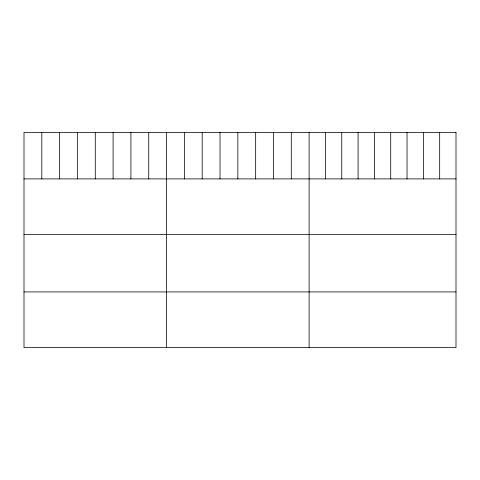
<?xml version="1.0" encoding="UTF-8"?>
<svg xmlns="http://www.w3.org/2000/svg" width="480" height="480" viewBox="0 0 480 480"><rect width="100%" height="100%" fill="white"/><g stroke="black" fill="none" stroke-linecap="round" stroke-linejoin="round"><path stroke-width="0.72" d="M24 178.896L456 178.896M24 234.57L456 234.57M24 291.93L456 291.93M439.68 132.396L439.68 178.896M423.36 132.396L423.36 178.896M407.04 132.396L407.04 178.896M390.72 132.396L390.72 178.896M374.4 132.396L374.4 178.896M358.08 132.396L358.08 178.896M341.76 132.396L341.76 178.896M325.44 132.396L325.44 178.896M309.12 132.396L309.12 347.604M291.3 132.396L291.3 178.896M273.48 132.396L273.48 178.896M255.66 132.396L255.66 178.896M237.84 132.396L237.84 178.896M220.02 132.396L220.02 178.896M202.2 132.396L202.2 178.896M184.38 132.396L184.38 178.896M166.56 132.396L166.56 347.604M148.74 132.396L148.74 178.896M130.92 132.396L130.92 178.896M113.1 132.396L113.1 178.896M95.28 132.396L95.28 178.896M77.46 132.396L77.46 178.896M59.64 132.396L59.64 178.896M41.82 132.396L41.82 178.896M456 132.396L24 132.396L24 347.604L456 347.604L456 132.396"/></g></svg>
